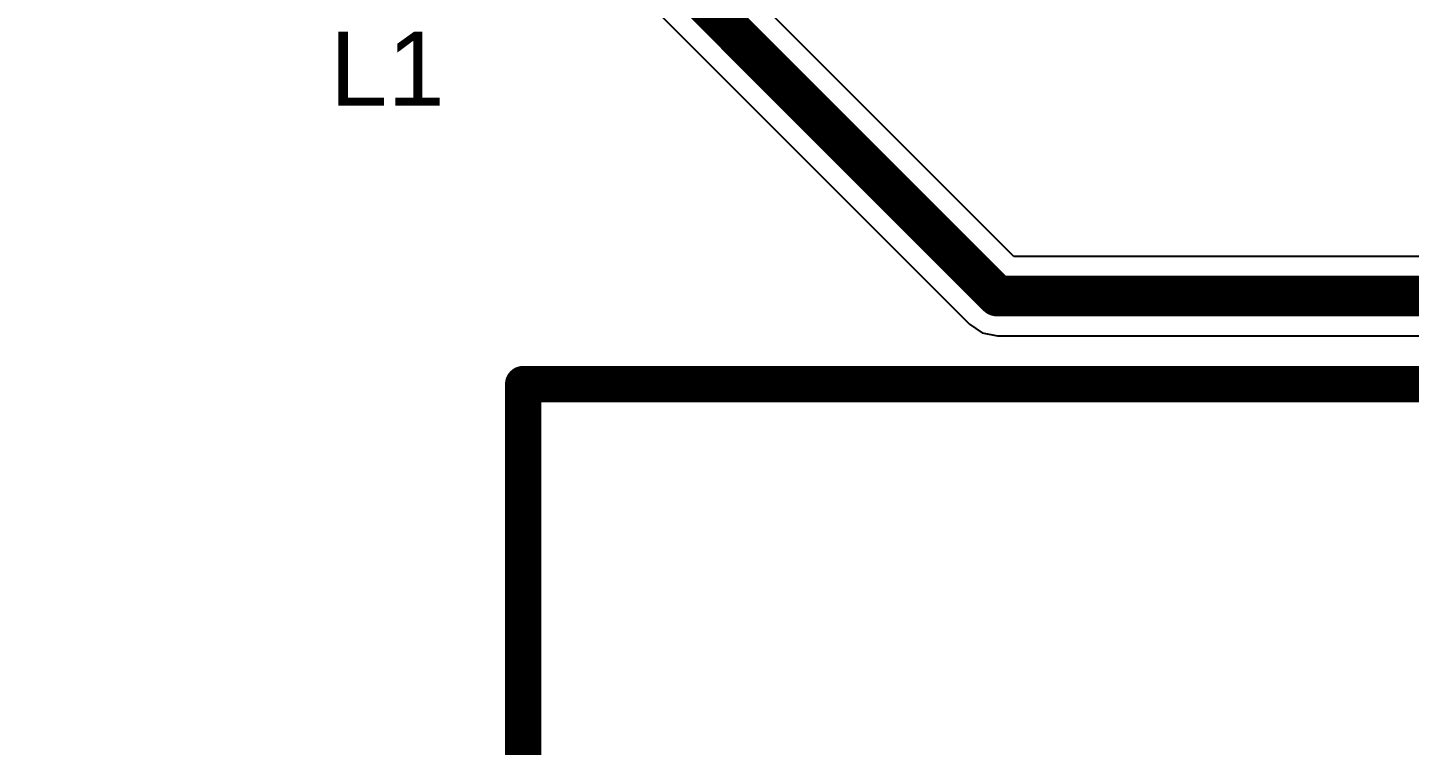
# Model space of a CAD drawing. Header units: inches. Extents: x -89 to 406, y -87 to 102.
# Drawn here: x -45.3 to -26.32, y -59.76 to -49.91 of the extents above; entities that cross this region are included whole.
import ezdxf

# ---------------------------------------------------------------- set-up
doc = ezdxf.new("R2010")
doc.units = ezdxf.units.IN
for name, color, linetype in [('Board_Outline', 56, 'Continuous'), ('Bottom Layer', 5, 'Continuous'), ('Top Overlay', 2, 'Continuous')]:
    doc.layers.add(name, color=color, linetype=linetype)
doc.styles.add('Arial', font='', dxfattribs={"height": 0.2})
doc.styles.get('Arial').set_extended_font_data('Arial')

msp = doc.modelspace()

# ---------------------------------------------------------------- linework, layer by layer
at = {"layer": 'Board_Outline'}
msp.add_lwpolyline([(87.312, 0, 0.254, 0.254, 1), (-87.312, 0, 0.254, 0.254, 1)], format="xyseb", close=True, dxfattribs=at)
at = {"layer": 'Bottom Layer'}
for p, q in [((-31.753, -53.05), (-41.925, -42.879)), ((-42.758, -43.584), (-32.363, -53.979)), ((-9.928, -53.05), (-31.753, -53.05)), ((-32.363, -53.979), (-32.187, -54.096)), ((-32.187, -54.096), (-31.979, -54.138)), ((-31.979, -54.138), (-9.703, -54.138))]:
    msp.add_line(p, q, dxfattribs=at)
for points in [[(-42.469, -43.104, 0.559, 0.559, 0), (-31.979, -53.594, 0.559, 0.559, 0)], [(-31.979, -53.594, 0.559, 0.559, 0), (-9.703, -53.594, 0.559, 0.559, 0)]]:
    msp.add_lwpolyline(points, format="xyseb", dxfattribs=at)
msp.add_lwpolyline([(-32.118, -53.594, 0.279, 0.279, 1), (-31.839, -53.594, 0.279, 0.279, 1)], format="xyseb", close=True, dxfattribs=at)
msp.add_lwpolyline([(-32.118, -53.594, 0.279, 0.279, 1), (-31.839, -53.594, 0.279, 0.279, 1)], format="xyseb", close=True, dxfattribs=at)
at = {"layer": 'Top Overlay'}
for points in [[(-38.493, -54.802, 0.5, 0.5, 0), (38.507, -54.802, 0.5, 0.5, 0)], [(-38.493, -76.802, 0.5, 0.5, 0), (-38.493, -54.802, 0.5, 0.5, 0)]]:
    msp.add_lwpolyline(points, format="xyseb", dxfattribs=at)
msp.add_lwpolyline([(-38.618, -54.802, 0.25, 0.25, 1), (-38.368, -54.802, 0.25, 0.25, 1)], format="xyseb", close=True, dxfattribs=at)
msp.add_lwpolyline([(-38.618, -54.802, 0.25, 0.25, 1), (-38.368, -54.802, 0.25, 0.25, 1)], format="xyseb", close=True, dxfattribs=at)

# ---------------------------------------------------------------- texts
at = {"layer": 'Top Overlay', "style": 'Arial'}
msp.add_text('L1', height=1.016, dxfattribs=at).set_placement((-41.149, -50.98))

doc.saveas('drawing.dxf')
